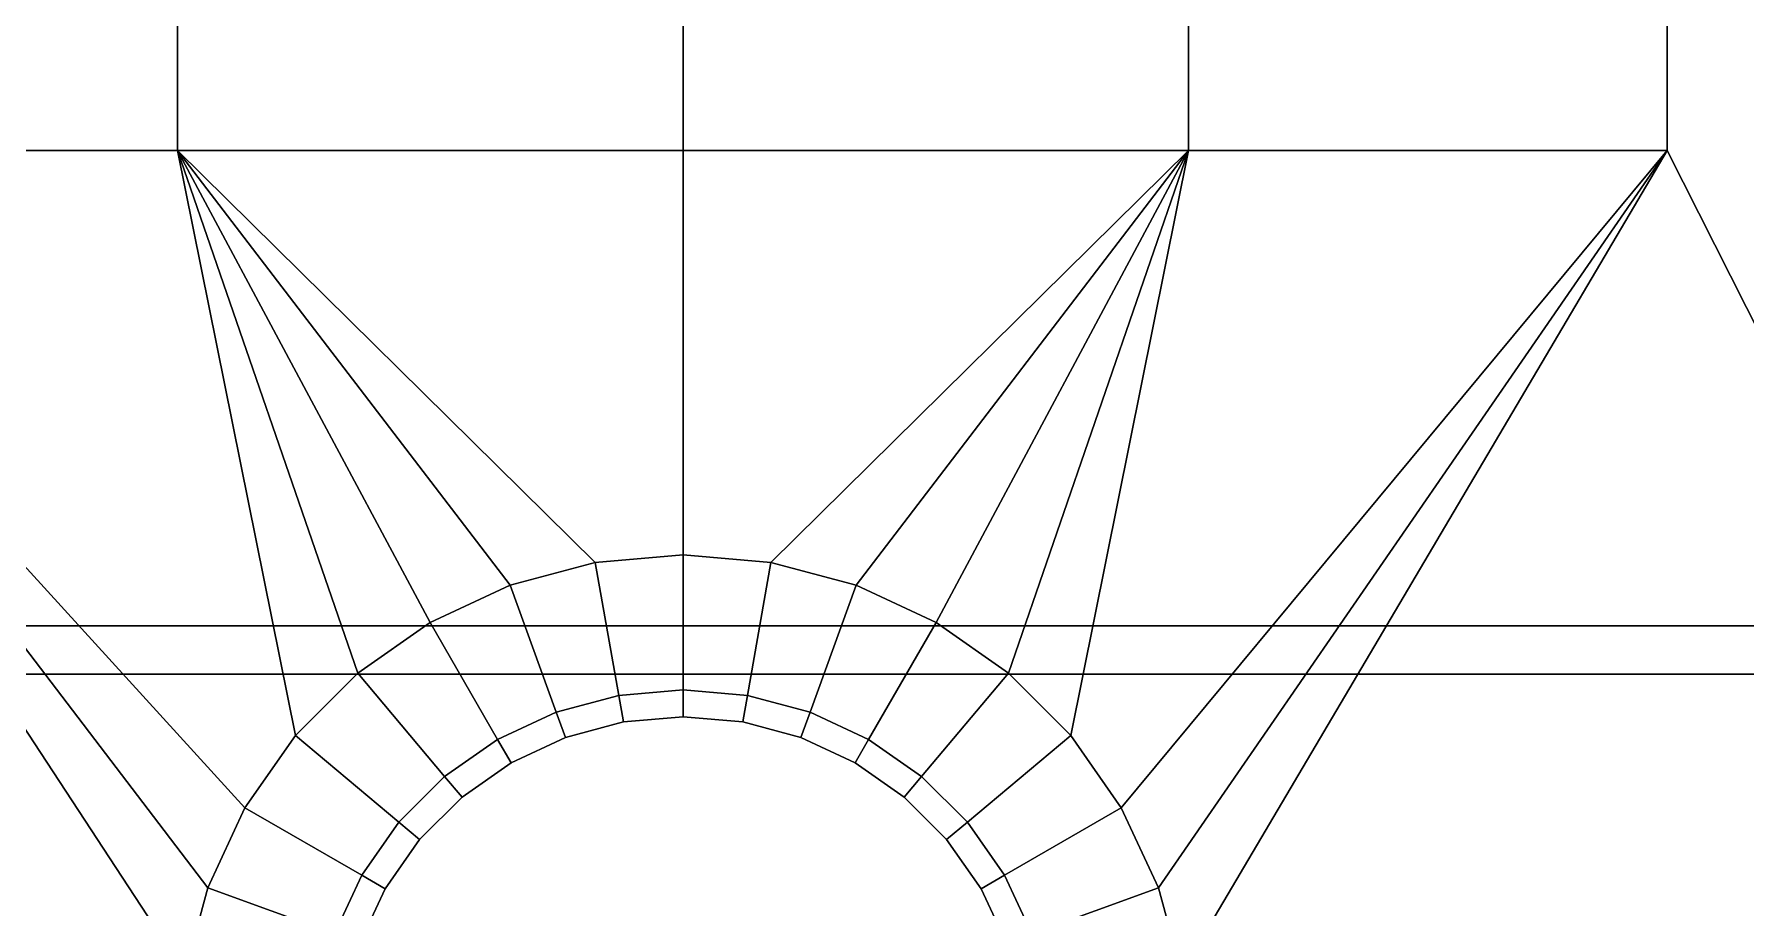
# Model space of a CAD drawing. Header units: metres. Extents: x -14.1 to 14.1, y -13.2 to 13.2.
# Drawn here: x -1.35 to 4.34, y -9.32 to -6.41 of the extents above; entities that cross this region are included whole.
import ezdxf

# ---------------------------------------------------------------- set-up
doc = ezdxf.new("R2010")
doc.units = ezdxf.units.M

msp = doc.modelspace()

# ---------------------------------------------------------------- linework, layer by layer
at = {"layer": 'archroof', "color": 8}
for points in [[(-2.58892, -9.3896, -16.1619), (4.91763, -9.38958, -16.1619), (4.91763, -8.37861, -18.0319), (-2.58892, -8.37861, -18.0319)], [(-2.58892, -8.37861, -18.0319), (4.91763, -8.37861, -18.0319), (4.91763, -9.38958, -19.9018), (-2.58892, -9.38961, -19.9018)]]:
    msp.add_3dface(points, dxfattribs=at)
at = {"layer": 'artrim', "color": 13}
for points in [[(-2.58892, -8.53885, -18.0319), (4.91763, -8.53885, -18.0319), (4.91763, -9.5093, -16.2368), (-2.58892, -9.50933, -16.2368)], [(-2.58892, -9.50933, -19.8269), (4.91763, -9.50931, -19.8269), (4.91763, -8.53885, -18.0319), (-2.58892, -8.53885, -18.0319)]]:
    msp.add_3dface(points, dxfattribs=at)
at = {"layer": 'facade', "color": 30}
for points in [[(0.808645, -6.79754, 16.6459), (-0.872784, -6.79754, 16.6459), (-0.872828, -4.31735, 16.6459), (0.808645, -4.31735, 16.6459)], [(0.808645, -6.79754, 18.1308), (0.808645, -4.31735, 18.1308), (-0.872828, -4.31735, 18.1308), (-0.872784, -6.79754, 18.1308)], [(2.49008, -6.79754, 18.1308), (2.49012, -4.56538, 18.1308), (0.808645, -4.31735, 18.1308), (0.808645, -6.79754, 18.1308)], [(0.808645, -4.31735, 16.6459), (2.49012, -4.56538, 16.6459), (2.49008, -6.79754, 16.6459), (0.808645, -6.79754, 16.6459)], [(4.08219, -6.7974, 16.6459), (4.08219, -4.56538, 16.6459), (5.61183, -4.31735, 16.6459), (5.61183, -9.82494, 16.6459)], [(5.61183, -9.82494, 18.1308), (5.61183, -4.31735, 18.1308), (4.08219, -4.56538, 18.1308), (4.08219, -6.7974, 18.1308)], [(-2.64183, -6.7974, 16.6459), (-0.848767, -9.53267, 16.6459), (-0.872784, -9.82494, 16.6459), (-3.99454, -9.82494, 16.6459)], [(-3.99454, -9.82494, 18.1308), (-0.872784, -9.82494, 18.1308), (-0.848767, -9.53267, 18.1308), (-2.64183, -6.7974, 18.1308)], [(-0.480602, -8.74313, 16.6459), (-0.648852, -8.98345, 16.6459), (-2.64183, -6.7974, 16.6459), (-0.872784, -6.79754, 16.6459)], [(-0.648852, -8.98345, 16.6459), (-0.772825, -9.24931, 16.6459), (-2.64183, -6.7974, 16.6459)], [(-2.64183, -6.7974, 16.6459), (-0.772825, -9.24931, 16.6459), (-0.848767, -9.53267, 16.6459)], [(-0.848767, -9.53267, 18.1308), (-0.772825, -9.24931, 18.1308), (-2.64183, -6.7974, 18.1308)], [(-2.64183, -6.7974, 18.1308), (-0.772825, -9.24931, 18.1308), (-0.648852, -8.98345, 18.1308)], [(-0.872784, -6.79754, 18.1308), (-2.64183, -6.7974, 18.1308), (-0.648852, -8.98345, 18.1308), (-0.480602, -8.74313, 18.1308)], [(-2.64183, -6.7974, 18.1308), (-0.872784, -6.79754, 18.1308), (-0.872784, -6.79754, 16.6459), (-2.64183, -6.7974, 16.6459)], [(0.808645, -6.79754, 16.6459), (0.808645, -8.14198, 16.6459), (0.516376, -8.16751, 16.6459), (-0.872784, -6.79754, 16.6459)], [(0.516376, -8.16751, 16.6459), (0.233007, -8.24345, 16.6459), (-0.872784, -6.79754, 16.6459)], [(0.233007, -8.24345, 16.6459), (-0.032829, -8.36743, 16.6459), (-0.872784, -6.79754, 16.6459)], [(-0.032829, -8.36743, 16.6459), (-0.273174, -8.53572, 16.6459), (-0.872784, -6.79754, 16.6459)], [(-0.273174, -8.53572, 16.6459), (-0.480602, -8.74313, 16.6459), (-0.872784, -6.79754, 16.6459)], [(-0.872784, -6.79754, 18.1308), (-0.480602, -8.74313, 18.1308), (-0.273174, -8.53572, 18.1308)], [(-0.872784, -6.79754, 18.1308), (-0.273174, -8.53572, 18.1308), (-0.032829, -8.36743, 18.1308)], [(-0.872784, -6.79754, 18.1308), (-0.032829, -8.36743, 18.1308), (0.233007, -8.24345, 18.1308)], [(-0.872784, -6.79754, 18.1308), (0.233007, -8.24345, 18.1308), (0.516376, -8.16751, 18.1308)], [(-0.872784, -6.79754, 18.1308), (0.516376, -8.16751, 18.1308), (0.808645, -8.14198, 18.1308), (0.808645, -6.79754, 18.1308)], [(0.808645, -6.79754, 18.1308), (0.808645, -8.14198, 18.1308), (1.10091, -8.16751, 18.1308), (2.49008, -6.79754, 18.1308)], [(2.49008, -6.79754, 16.6459), (1.10091, -8.16751, 16.6459), (0.808645, -8.14198, 16.6459), (0.808645, -6.79754, 16.6459)], [(1.10091, -8.16751, 18.1308), (1.38428, -8.24345, 18.1308), (2.49008, -6.79754, 18.1308)], [(2.49008, -6.79754, 16.6459), (1.38428, -8.24345, 16.6459), (1.10091, -8.16751, 16.6459)], [(1.38428, -8.24345, 18.1308), (1.65012, -8.36743, 18.1308), (2.49008, -6.79754, 18.1308)], [(2.49008, -6.79754, 16.6459), (1.65012, -8.36743, 16.6459), (1.38428, -8.24345, 16.6459)], [(1.65012, -8.36743, 18.1308), (1.89047, -8.53572, 18.1308), (2.49008, -6.79754, 18.1308)], [(2.49008, -6.79754, 16.6459), (1.89047, -8.53572, 16.6459), (1.65012, -8.36743, 16.6459)], [(1.89047, -8.53572, 18.1308), (2.09789, -8.74313, 18.1308), (2.49008, -6.79754, 18.1308)], [(2.49008, -6.79754, 16.6459), (2.09789, -8.74313, 16.6459), (1.89047, -8.53572, 16.6459)], [(2.09789, -8.74313, 18.1308), (2.26614, -8.98345, 18.1308), (4.08219, -6.7974, 18.1308), (2.49008, -6.79754, 18.1308)], [(2.49008, -6.79754, 16.6459), (4.08219, -6.7974, 16.6459), (2.26614, -8.98345, 16.6459), (2.09789, -8.74313, 16.6459)], [(2.26614, -8.98345, 18.1308), (2.39012, -9.24931, 18.1308), (4.08219, -6.7974, 18.1308)], [(4.08219, -6.7974, 16.6459), (2.39012, -9.24931, 16.6459), (2.26614, -8.98345, 16.6459)], [(4.08219, -6.7974, 18.1308), (2.39012, -9.24931, 18.1308), (2.46606, -9.53267, 18.1308)], [(2.46606, -9.53267, 16.6459), (2.39012, -9.24931, 16.6459), (4.08219, -6.7974, 16.6459)], [(5.61183, -9.82494, 16.6459), (2.49008, -9.82494, 16.6459), (2.46606, -9.53267, 16.6459), (4.08219, -6.7974, 16.6459)], [(4.08219, -6.7974, 18.1308), (2.46606, -9.53267, 18.1308), (2.49008, -9.82494, 18.1308), (5.61183, -9.82494, 18.1308)], [(4.08219, -6.7974, 16.6459), (2.49008, -6.79754, 16.6459), (2.49008, -6.79754, 18.1308), (4.08219, -6.7974, 18.1308)], [(0.516376, -8.16751, 18.25), (0.233007, -8.24345, 18.25), (0.386589, -8.66533, 18.25), (0.594331, -8.60965, 18.25)], [(0.233007, -8.24345, 16.5268), (0.516376, -8.16751, 16.5268), (0.594331, -8.60965, 16.5268), (0.386589, -8.66533, 16.5268)], [(0.808645, -8.14198, 18.25), (0.516376, -8.16751, 18.25), (0.594331, -8.60965, 18.25), (0.808645, -8.59091, 18.25)], [(0.516376, -8.16751, 16.5268), (0.808645, -8.14198, 16.5268), (0.808645, -8.59091, 16.5268), (0.594331, -8.60965, 16.5268)], [(1.10091, -8.16751, 18.25), (0.808645, -8.14198, 18.25), (0.808645, -8.59091, 18.25), (1.02296, -8.60965, 18.25)], [(0.808645, -8.14198, 16.5268), (1.10091, -8.16751, 16.5268), (1.02296, -8.60965, 16.5268), (0.808645, -8.59091, 16.5268)], [(1.38428, -8.24345, 18.25), (1.10091, -8.16751, 18.25), (1.02296, -8.60965, 18.25), (1.2307, -8.66533, 18.25)], [(1.10091, -8.16751, 16.5268), (1.38428, -8.24345, 16.5268), (1.2307, -8.66533, 16.5268), (1.02296, -8.60965, 16.5268)], [(0.233007, -8.24345, 18.25), (-0.032829, -8.36743, 18.25), (0.191639, -8.75622, 18.25), (0.386589, -8.66533, 18.25)], [(-0.032829, -8.36743, 16.5268), (0.233007, -8.24345, 16.5268), (0.386589, -8.66533, 16.5268), (0.191639, -8.75622, 16.5268)], [(1.65012, -8.36743, 18.25), (1.38428, -8.24345, 18.25), (1.2307, -8.66533, 18.25), (1.42565, -8.75622, 18.25)], [(1.38428, -8.24345, 16.5268), (1.65012, -8.36743, 16.5268), (1.42565, -8.75622, 16.5268), (1.2307, -8.66533, 16.5268)], [(-0.032829, -8.36743, 18.25), (-0.273174, -8.53572, 18.25), (0.015383, -8.87964, 18.25), (0.191639, -8.75622, 18.25)], [(-0.273174, -8.53572, 16.5268), (-0.032829, -8.36743, 16.5268), (0.191639, -8.75622, 16.5268), (0.015383, -8.87964, 16.5268)], [(1.89047, -8.53572, 18.25), (1.65012, -8.36743, 18.25), (1.42565, -8.75622, 18.25), (1.60191, -8.87964, 18.25)], [(1.65012, -8.36743, 16.5268), (1.89047, -8.53572, 16.5268), (1.60191, -8.87964, 16.5268), (1.42565, -8.75622, 16.5268)], [(-0.273174, -8.53572, 18.25), (-0.480602, -8.74313, 18.25), (-0.136677, -9.03171, 18.25), (0.015383, -8.87964, 18.25)], [(-0.480602, -8.74313, 16.5268), (-0.273174, -8.53572, 16.5268), (0.015383, -8.87964, 16.5268), (-0.136677, -9.03171, 16.5268)], [(2.09789, -8.74313, 18.25), (1.89047, -8.53572, 18.25), (1.60191, -8.87964, 18.25), (1.75397, -9.03171, 18.25)], [(1.89047, -8.53572, 16.5268), (2.09789, -8.74313, 16.5268), (1.75397, -9.03171, 16.5268), (1.60191, -8.87964, 16.5268)], [(0.808645, -8.59091, 17.8648), (0.594331, -8.60965, 17.8648), (0.609894, -8.69807, 17.8648), (0.808645, -8.68072, 17.8648)], [(0.594331, -8.60965, 16.912), (0.808645, -8.59091, 16.912), (0.808645, -8.68072, 16.912), (0.609894, -8.69807, 16.912)], [(1.02296, -8.60965, 17.8648), (0.808645, -8.59091, 17.8648), (0.808645, -8.68072, 17.8648), (1.0074, -8.69807, 17.8648)], [(0.808645, -8.59091, 16.912), (1.02296, -8.60965, 16.912), (1.0074, -8.69807, 16.912), (0.808645, -8.68072, 16.912)], [(0.594331, -8.60965, 17.8648), (0.386589, -8.66533, 17.8648), (0.41727, -8.74969, 17.8648), (0.609894, -8.69807, 17.8648)], [(0.386589, -8.66533, 16.912), (0.594331, -8.60965, 16.912), (0.609894, -8.69807, 16.912), (0.41727, -8.74969, 16.912)], [(1.2307, -8.66533, 17.8648), (1.02296, -8.60965, 17.8648), (1.0074, -8.69807, 17.8648), (1.20002, -8.74969, 17.8648)], [(1.02296, -8.60965, 16.912), (1.2307, -8.66533, 16.912), (1.20002, -8.74969, 16.912), (1.0074, -8.69807, 16.912)], [(0.386589, -8.66533, 17.8648), (0.191639, -8.75622, 17.8648), (0.236541, -8.83398, 17.8648), (0.41727, -8.74969, 17.8648)], [(0.191639, -8.75622, 16.912), (0.386589, -8.66533, 16.912), (0.41727, -8.74969, 16.912), (0.236541, -8.83398, 16.912)], [(1.42565, -8.75622, 17.8648), (1.2307, -8.66533, 17.8648), (1.20002, -8.74969, 17.8648), (1.38075, -8.83398, 17.8648)], [(1.2307, -8.66533, 16.912), (1.42565, -8.75622, 16.912), (1.38075, -8.83398, 16.912), (1.20002, -8.74969, 16.912)], [(-0.480602, -8.74313, 18.25), (-0.648852, -8.98345, 18.25), (-0.26007, -9.20791, 18.25), (-0.136677, -9.03171, 18.25)], [(-0.648852, -8.98345, 16.5268), (-0.480602, -8.74313, 16.5268), (-0.136677, -9.03171, 16.5268), (-0.26007, -9.20791, 16.5268)], [(0.191639, -8.75622, 17.8648), (0.015383, -8.87964, 17.8648), (0.073121, -8.94842, 17.8648), (0.236541, -8.83398, 17.8648)], [(0.015383, -8.87964, 16.912), (0.191639, -8.75622, 16.912), (0.236541, -8.83398, 16.912), (0.073121, -8.94842, 16.912)], [(1.60191, -8.87964, 17.8648), (1.42565, -8.75622, 17.8648), (1.38075, -8.83398, 17.8648), (1.54417, -8.94842, 17.8648)], [(1.42565, -8.75622, 16.912), (1.60191, -8.87964, 16.912), (1.54417, -8.94842, 16.912), (1.38075, -8.83398, 16.912)], [(2.26614, -8.98345, 18.25), (2.09789, -8.74313, 18.25), (1.75397, -9.03171, 18.25), (1.87736, -9.20791, 18.25)], [(2.09789, -8.74313, 16.5268), (2.26614, -8.98345, 16.5268), (1.87736, -9.20791, 16.5268), (1.75397, -9.03171, 16.5268)], [(0.015383, -8.87964, 17.8648), (-0.136677, -9.03171, 17.8648), (-0.067893, -9.08942, 17.8648), (0.073121, -8.94842, 17.8648)], [(-0.136677, -9.03171, 16.912), (0.015383, -8.87964, 16.912), (0.073121, -8.94842, 16.912), (-0.067893, -9.08942, 16.912)], [(1.75397, -9.03171, 17.8648), (1.60191, -8.87964, 17.8648), (1.54417, -8.94842, 17.8648), (1.68518, -9.08942, 17.8648)], [(1.60191, -8.87964, 16.912), (1.75397, -9.03171, 16.912), (1.68518, -9.08942, 16.912), (1.54417, -8.94842, 16.912)], [(-0.648852, -8.98345, 18.25), (-0.772825, -9.24931, 18.25), (-0.350948, -9.40287, 18.25), (-0.26007, -9.20791, 18.25)], [(-0.772825, -9.24931, 16.5268), (-0.648852, -8.98345, 16.5268), (-0.26007, -9.20791, 16.5268), (-0.350948, -9.40287, 16.5268)], [(2.39012, -9.24931, 18.25), (2.26614, -8.98345, 18.25), (1.87736, -9.20791, 18.25), (1.96824, -9.40287, 18.25)], [(2.26614, -8.98345, 16.5268), (2.39012, -9.24931, 16.5268), (1.96824, -9.40287, 16.5268), (1.87736, -9.20791, 16.5268)], [(-0.136677, -9.03171, 17.8648), (-0.26007, -9.20791, 17.8648), (-0.182296, -9.2528, 17.8648), (-0.067893, -9.08942, 17.8648)], [(-0.26007, -9.20791, 16.912), (-0.136677, -9.03171, 16.912), (-0.067893, -9.08942, 16.912), (-0.182296, -9.2528, 16.912)], [(1.87736, -9.20791, 17.8648), (1.75397, -9.03171, 17.8648), (1.68518, -9.08942, 17.8648), (1.79959, -9.2528, 17.8648)], [(1.75397, -9.03171, 16.912), (1.87736, -9.20791, 16.912), (1.79959, -9.2528, 16.912), (1.68518, -9.08942, 16.912)], [(-0.26007, -9.20791, 17.8648), (-0.350948, -9.40287, 17.8648), (-0.2666, -9.43358, 17.8648), (-0.182296, -9.2528, 17.8648)], [(-0.350948, -9.40287, 16.912), (-0.26007, -9.20791, 16.912), (-0.182296, -9.2528, 16.912), (-0.2666, -9.43358, 16.912)], [(1.96824, -9.40287, 17.8648), (1.87736, -9.20791, 17.8648), (1.79959, -9.2528, 17.8648), (1.88389, -9.43358, 17.8648)], [(1.87736, -9.20791, 16.912), (1.96824, -9.40287, 16.912), (1.88389, -9.43358, 16.912), (1.79959, -9.2528, 16.912)], [(-0.772825, -9.24931, 18.25), (-0.848767, -9.53267, 18.25), (-0.406316, -9.6095, 18.25), (-0.350948, -9.40287, 18.25)], [(-0.848767, -9.53267, 16.5268), (-0.772825, -9.24931, 16.5268), (-0.350948, -9.40287, 16.5268), (-0.406316, -9.6095, 16.5268)], [(2.46606, -9.53267, 18.25), (2.39012, -9.24931, 18.25), (1.96824, -9.40287, 18.25), (2.02361, -9.6095, 18.25)], [(2.39012, -9.24931, 16.5268), (2.46606, -9.53267, 16.5268), (2.02361, -9.6095, 16.5268), (1.96824, -9.40287, 16.5268)]]:
    msp.add_3dface(points, dxfattribs=at)
at = {"layer": 'facade2', "color": 22}
for points in [[(-0.872784, -6.79754, 18.1308), (-0.872828, -4.31735, 18.1308), (-0.872828, -4.31735, 16.6459), (-0.872784, -6.79754, 16.6459)], [(2.49008, -6.79754, 16.6459), (2.49012, -4.56538, 16.6459), (2.49012, -4.56538, 18.1308), (2.49008, -6.79754, 18.1308)], [(4.08219, -4.56538, 16.6459), (4.08219, -6.7974, 16.6459), (4.08219, -6.7974, 18.1308), (4.08219, -4.56538, 18.1308)], [(0.516376, -8.16751, 18.1308), (0.233007, -8.24345, 18.1308), (0.233007, -8.24345, 18.25), (0.516376, -8.16751, 18.25)], [(0.233007, -8.24345, 16.6459), (0.516376, -8.16751, 16.6459), (0.516376, -8.16751, 16.5268), (0.233007, -8.24345, 16.5268)], [(0.808645, -8.14198, 18.1308), (0.516376, -8.16751, 18.1308), (0.516376, -8.16751, 18.25), (0.808645, -8.14198, 18.25)], [(0.516376, -8.16751, 16.6459), (0.808645, -8.14198, 16.6459), (0.808645, -8.14198, 16.5268), (0.516376, -8.16751, 16.5268)], [(1.10091, -8.16751, 18.1308), (0.808645, -8.14198, 18.1308), (0.808645, -8.14198, 18.25), (1.10091, -8.16751, 18.25)], [(0.808645, -8.14198, 16.6459), (1.10091, -8.16751, 16.6459), (1.10091, -8.16751, 16.5268), (0.808645, -8.14198, 16.5268)], [(1.38428, -8.24345, 18.1308), (1.10091, -8.16751, 18.1308), (1.10091, -8.16751, 18.25), (1.38428, -8.24345, 18.25)], [(1.10091, -8.16751, 16.6459), (1.38428, -8.24345, 16.6459), (1.38428, -8.24345, 16.5268), (1.10091, -8.16751, 16.5268)], [(0.233007, -8.24345, 18.1308), (-0.032829, -8.36743, 18.1308), (-0.032829, -8.36743, 18.25), (0.233007, -8.24345, 18.25)], [(-0.032829, -8.36743, 16.6459), (0.233007, -8.24345, 16.6459), (0.233007, -8.24345, 16.5268), (-0.032829, -8.36743, 16.5268)], [(1.65012, -8.36743, 18.1308), (1.38428, -8.24345, 18.1308), (1.38428, -8.24345, 18.25), (1.65012, -8.36743, 18.25)], [(1.38428, -8.24345, 16.6459), (1.65012, -8.36743, 16.6459), (1.65012, -8.36743, 16.5268), (1.38428, -8.24345, 16.5268)], [(-0.032829, -8.36743, 18.1308), (-0.273174, -8.53572, 18.1308), (-0.273174, -8.53572, 18.25), (-0.032829, -8.36743, 18.25)], [(-0.273174, -8.53572, 16.6459), (-0.032829, -8.36743, 16.6459), (-0.032829, -8.36743, 16.5268), (-0.273174, -8.53572, 16.5268)], [(1.89047, -8.53572, 18.1308), (1.65012, -8.36743, 18.1308), (1.65012, -8.36743, 18.25), (1.89047, -8.53572, 18.25)], [(1.65012, -8.36743, 16.6459), (1.89047, -8.53572, 16.6459), (1.89047, -8.53572, 16.5268), (1.65012, -8.36743, 16.5268)], [(-0.273174, -8.53572, 18.1308), (-0.480602, -8.74313, 18.1308), (-0.480602, -8.74313, 18.25), (-0.273174, -8.53572, 18.25)], [(-0.480602, -8.74313, 16.6459), (-0.273174, -8.53572, 16.6459), (-0.273174, -8.53572, 16.5268), (-0.480602, -8.74313, 16.5268)], [(2.09789, -8.74313, 18.1308), (1.89047, -8.53572, 18.1308), (1.89047, -8.53572, 18.25), (2.09789, -8.74313, 18.25)], [(1.89047, -8.53572, 16.6459), (2.09789, -8.74313, 16.6459), (2.09789, -8.74313, 16.5268), (1.89047, -8.53572, 16.5268)], [(0.808645, -8.59091, 18.1308), (0.808645, -8.59091, 18.25), (0.594331, -8.60965, 18.25), (0.594331, -8.60965, 18.1308)], [(0.594331, -8.60965, 18.1308), (0.594331, -8.60965, 17.8648), (0.808645, -8.59091, 17.8648), (0.808645, -8.59091, 18.1308)], [(0.808645, -8.59091, 16.6459), (0.808645, -8.59091, 16.912), (0.594331, -8.60965, 16.912), (0.594331, -8.60965, 16.6459)], [(0.594331, -8.60965, 16.6459), (0.594331, -8.60965, 16.5268), (0.808645, -8.59091, 16.5268), (0.808645, -8.59091, 16.6459)], [(0.808645, -8.59091, 18.1308), (0.808645, -8.59091, 17.8648), (1.02296, -8.60965, 17.8648), (1.02296, -8.60965, 18.1308)], [(1.02296, -8.60965, 18.1308), (1.02296, -8.60965, 18.25), (0.808645, -8.59091, 18.25), (0.808645, -8.59091, 18.1308)], [(0.808645, -8.59091, 16.6459), (0.808645, -8.59091, 16.5268), (1.02296, -8.60965, 16.5268), (1.02296, -8.60965, 16.6459)], [(1.02296, -8.60965, 16.6459), (1.02296, -8.60965, 16.912), (0.808645, -8.59091, 16.912), (0.808645, -8.59091, 16.6459)], [(0.386589, -8.66533, 18.1308), (0.386589, -8.66533, 17.8648), (0.594331, -8.60965, 17.8648), (0.594331, -8.60965, 18.1308)], [(0.594331, -8.60965, 18.1308), (0.594331, -8.60965, 18.25), (0.386589, -8.66533, 18.25), (0.386589, -8.66533, 18.1308)], [(0.386589, -8.66533, 16.6459), (0.386589, -8.66533, 16.5268), (0.594331, -8.60965, 16.5268), (0.594331, -8.60965, 16.6459)], [(0.594331, -8.60965, 16.6459), (0.594331, -8.60965, 16.912), (0.386589, -8.66533, 16.912), (0.386589, -8.66533, 16.6459)], [(1.2307, -8.66533, 18.1308), (1.2307, -8.66533, 18.25), (1.02296, -8.60965, 18.25), (1.02296, -8.60965, 18.1308)], [(1.02296, -8.60965, 18.1308), (1.02296, -8.60965, 17.8648), (1.2307, -8.66533, 17.8648), (1.2307, -8.66533, 18.1308)], [(1.2307, -8.66533, 16.6459), (1.2307, -8.66533, 16.912), (1.02296, -8.60965, 16.912), (1.02296, -8.60965, 16.6459)], [(1.02296, -8.60965, 16.6459), (1.02296, -8.60965, 16.5268), (1.2307, -8.66533, 16.5268), (1.2307, -8.66533, 16.6459)], [(0.386589, -8.66533, 18.1308), (0.386589, -8.66533, 18.25), (0.191639, -8.75622, 18.25), (0.191639, -8.75622, 18.1308)], [(0.191639, -8.75622, 18.1308), (0.191639, -8.75622, 17.8648), (0.386589, -8.66533, 17.8648), (0.386589, -8.66533, 18.1308)], [(0.386589, -8.66533, 16.6459), (0.386589, -8.66533, 16.912), (0.191639, -8.75622, 16.912), (0.191639, -8.75622, 16.6459)], [(0.191639, -8.75622, 16.6459), (0.191639, -8.75622, 16.5268), (0.386589, -8.66533, 16.5268), (0.386589, -8.66533, 16.6459)], [(0.41727, -8.74969, 16.912), (0.609894, -8.69807, 16.912), (0.609894, -8.69807, 17.8648), (0.41727, -8.74969, 17.8648)], [(0.609894, -8.69807, 16.912), (0.808645, -8.68072, 16.912), (0.808645, -8.68072, 17.8648), (0.609894, -8.69807, 17.8648)], [(1.0074, -8.69807, 17.8648), (0.808645, -8.68072, 17.8648), (0.808645, -8.68072, 16.912), (1.0074, -8.69807, 16.912)], [(1.20002, -8.74969, 17.8648), (1.0074, -8.69807, 17.8648), (1.0074, -8.69807, 16.912), (1.20002, -8.74969, 16.912)], [(1.2307, -8.66533, 18.1308), (1.2307, -8.66533, 17.8648), (1.42565, -8.75622, 17.8648), (1.42565, -8.75622, 18.1308)], [(1.42565, -8.75622, 18.1308), (1.42565, -8.75622, 18.25), (1.2307, -8.66533, 18.25), (1.2307, -8.66533, 18.1308)], [(1.2307, -8.66533, 16.6459), (1.2307, -8.66533, 16.5268), (1.42565, -8.75622, 16.5268), (1.42565, -8.75622, 16.6459)], [(1.42565, -8.75622, 16.6459), (1.42565, -8.75622, 16.912), (1.2307, -8.66533, 16.912), (1.2307, -8.66533, 16.6459)], [(-0.648852, -8.98345, 16.6459), (-0.480602, -8.74313, 16.6459), (-0.480602, -8.74313, 16.5268), (-0.648852, -8.98345, 16.5268)], [(-0.480602, -8.74313, 18.1308), (-0.648852, -8.98345, 18.1308), (-0.648852, -8.98345, 18.25), (-0.480602, -8.74313, 18.25)], [(0.015383, -8.87964, 18.1308), (0.015383, -8.87964, 17.8648), (0.191639, -8.75622, 17.8648), (0.191639, -8.75622, 18.1308)], [(0.191639, -8.75622, 18.1308), (0.191639, -8.75622, 18.25), (0.015383, -8.87964, 18.25), (0.015383, -8.87964, 18.1308)], [(0.015383, -8.87964, 16.6459), (0.015383, -8.87964, 16.5268), (0.191639, -8.75622, 16.5268), (0.191639, -8.75622, 16.6459)], [(0.191639, -8.75622, 16.6459), (0.191639, -8.75622, 16.912), (0.015383, -8.87964, 16.912), (0.015383, -8.87964, 16.6459)], [(0.236541, -8.83398, 16.912), (0.41727, -8.74969, 16.912), (0.41727, -8.74969, 17.8648), (0.236541, -8.83398, 17.8648)], [(1.20002, -8.74969, 16.912), (1.38075, -8.83398, 16.912), (1.38075, -8.83398, 17.8648), (1.20002, -8.74969, 17.8648)], [(1.60191, -8.87964, 18.1308), (1.60191, -8.87964, 18.25), (1.42565, -8.75622, 18.25), (1.42565, -8.75622, 18.1308)], [(1.42565, -8.75622, 18.1308), (1.42565, -8.75622, 17.8648), (1.60191, -8.87964, 17.8648), (1.60191, -8.87964, 18.1308)], [(1.60191, -8.87964, 16.6459), (1.60191, -8.87964, 16.912), (1.42565, -8.75622, 16.912), (1.42565, -8.75622, 16.6459)], [(1.42565, -8.75622, 16.6459), (1.42565, -8.75622, 16.5268), (1.60191, -8.87964, 16.5268), (1.60191, -8.87964, 16.6459)], [(2.26614, -8.98345, 18.1308), (2.09789, -8.74313, 18.1308), (2.09789, -8.74313, 18.25), (2.26614, -8.98345, 18.25)], [(2.09789, -8.74313, 16.6459), (2.26614, -8.98345, 16.6459), (2.26614, -8.98345, 16.5268), (2.09789, -8.74313, 16.5268)], [(0.015383, -8.87964, 18.1308), (0.015383, -8.87964, 18.25), (-0.136677, -9.03171, 18.25), (-0.136677, -9.03171, 18.1308)], [(-0.136677, -9.03171, 18.1308), (-0.136677, -9.03171, 17.8648), (0.015383, -8.87964, 17.8648), (0.015383, -8.87964, 18.1308)], [(0.015383, -8.87964, 16.6459), (0.015383, -8.87964, 16.912), (-0.136677, -9.03171, 16.912), (-0.136677, -9.03171, 16.6459)], [(-0.136677, -9.03171, 16.6459), (-0.136677, -9.03171, 16.5268), (0.015383, -8.87964, 16.5268), (0.015383, -8.87964, 16.6459)], [(0.236541, -8.83398, 17.8648), (0.073121, -8.94842, 17.8648), (0.073121, -8.94842, 16.912), (0.236541, -8.83398, 16.912)], [(1.54417, -8.94842, 17.8648), (1.38075, -8.83398, 17.8648), (1.38075, -8.83398, 16.912), (1.54417, -8.94842, 16.912)], [(1.60191, -8.87964, 18.1308), (1.60191, -8.87964, 17.8648), (1.75397, -9.03171, 17.8648), (1.75397, -9.03171, 18.1308)], [(1.75397, -9.03171, 18.1308), (1.75397, -9.03171, 18.25), (1.60191, -8.87964, 18.25), (1.60191, -8.87964, 18.1308)], [(1.60191, -8.87964, 16.6459), (1.60191, -8.87964, 16.5268), (1.75397, -9.03171, 16.5268), (1.75397, -9.03171, 16.6459)], [(1.75397, -9.03171, 16.6459), (1.75397, -9.03171, 16.912), (1.60191, -8.87964, 16.912), (1.60191, -8.87964, 16.6459)], [(-0.772825, -9.24931, 16.6459), (-0.648852, -8.98345, 16.6459), (-0.648852, -8.98345, 16.5268), (-0.772825, -9.24931, 16.5268)], [(-0.648852, -8.98345, 18.1308), (-0.772825, -9.24931, 18.1308), (-0.772825, -9.24931, 18.25), (-0.648852, -8.98345, 18.25)], [(-0.067893, -9.08942, 16.912), (0.073121, -8.94842, 16.912), (0.073121, -8.94842, 17.8648), (-0.067893, -9.08942, 17.8648)], [(1.54417, -8.94842, 16.912), (1.68518, -9.08942, 16.912), (1.68518, -9.08942, 17.8648), (1.54417, -8.94842, 17.8648)], [(2.39012, -9.24931, 18.1308), (2.26614, -8.98345, 18.1308), (2.26614, -8.98345, 18.25), (2.39012, -9.24931, 18.25)], [(2.26614, -8.98345, 16.6459), (2.39012, -9.24931, 16.6459), (2.39012, -9.24931, 16.5268), (2.26614, -8.98345, 16.5268)], [(-0.26007, -9.20791, 18.1308), (-0.26007, -9.20791, 17.8648), (-0.136677, -9.03171, 17.8648), (-0.136677, -9.03171, 18.1308)], [(-0.136677, -9.03171, 18.1308), (-0.136677, -9.03171, 18.25), (-0.26007, -9.20791, 18.25), (-0.26007, -9.20791, 18.1308)], [(-0.26007, -9.20791, 16.6459), (-0.26007, -9.20791, 16.5268), (-0.136677, -9.03171, 16.5268), (-0.136677, -9.03171, 16.6459)], [(-0.136677, -9.03171, 16.6459), (-0.136677, -9.03171, 16.912), (-0.26007, -9.20791, 16.912), (-0.26007, -9.20791, 16.6459)], [(1.87736, -9.20791, 18.1308), (1.87736, -9.20791, 18.25), (1.75397, -9.03171, 18.25), (1.75397, -9.03171, 18.1308)], [(1.75397, -9.03171, 18.1308), (1.75397, -9.03171, 17.8648), (1.87736, -9.20791, 17.8648), (1.87736, -9.20791, 18.1308)], [(1.87736, -9.20791, 16.6459), (1.87736, -9.20791, 16.912), (1.75397, -9.03171, 16.912), (1.75397, -9.03171, 16.6459)], [(1.75397, -9.03171, 16.6459), (1.75397, -9.03171, 16.5268), (1.87736, -9.20791, 16.5268), (1.87736, -9.20791, 16.6459)], [(-0.067893, -9.08942, 17.8648), (-0.182296, -9.2528, 17.8648), (-0.182296, -9.2528, 16.912), (-0.067893, -9.08942, 16.912)], [(1.79959, -9.2528, 17.8648), (1.68518, -9.08942, 17.8648), (1.68518, -9.08942, 16.912), (1.79959, -9.2528, 16.912)], [(-0.26007, -9.20791, 18.1308), (-0.26007, -9.20791, 18.25), (-0.350948, -9.40287, 18.25), (-0.350948, -9.40287, 18.1308)], [(-0.350948, -9.40287, 18.1308), (-0.350948, -9.40287, 17.8648), (-0.26007, -9.20791, 17.8648), (-0.26007, -9.20791, 18.1308)], [(-0.26007, -9.20791, 16.6459), (-0.26007, -9.20791, 16.912), (-0.350948, -9.40287, 16.912), (-0.350948, -9.40287, 16.6459)], [(-0.350948, -9.40287, 16.6459), (-0.350948, -9.40287, 16.5268), (-0.26007, -9.20791, 16.5268), (-0.26007, -9.20791, 16.6459)], [(1.87736, -9.20791, 18.1308), (1.87736, -9.20791, 17.8648), (1.96824, -9.40287, 17.8648), (1.96824, -9.40287, 18.1308)], [(1.96824, -9.40287, 18.1308), (1.96824, -9.40287, 18.25), (1.87736, -9.20791, 18.25), (1.87736, -9.20791, 18.1308)], [(1.87736, -9.20791, 16.6459), (1.87736, -9.20791, 16.5268), (1.96824, -9.40287, 16.5268), (1.96824, -9.40287, 16.6459)], [(1.96824, -9.40287, 16.6459), (1.96824, -9.40287, 16.912), (1.87736, -9.20791, 16.912), (1.87736, -9.20791, 16.6459)], [(-0.848767, -9.53267, 16.6459), (-0.772825, -9.24931, 16.6459), (-0.772825, -9.24931, 16.5268), (-0.848767, -9.53267, 16.5268)], [(-0.772825, -9.24931, 18.1308), (-0.848767, -9.53267, 18.1308), (-0.848767, -9.53267, 18.25), (-0.772825, -9.24931, 18.25)], [(-0.2666, -9.43358, 16.912), (-0.182296, -9.2528, 16.912), (-0.182296, -9.2528, 17.8648), (-0.2666, -9.43358, 17.8648)], [(1.79959, -9.2528, 16.912), (1.88389, -9.43358, 16.912), (1.88389, -9.43358, 17.8648), (1.79959, -9.2528, 17.8648)], [(2.46606, -9.53267, 18.1308), (2.39012, -9.24931, 18.1308), (2.39012, -9.24931, 18.25), (2.46606, -9.53267, 18.25)], [(2.39012, -9.24931, 16.6459), (2.46606, -9.53267, 16.6459), (2.46606, -9.53267, 16.5268), (2.39012, -9.24931, 16.5268)]]:
    msp.add_3dface(points, dxfattribs=at)

doc.saveas('drawing.dxf')
